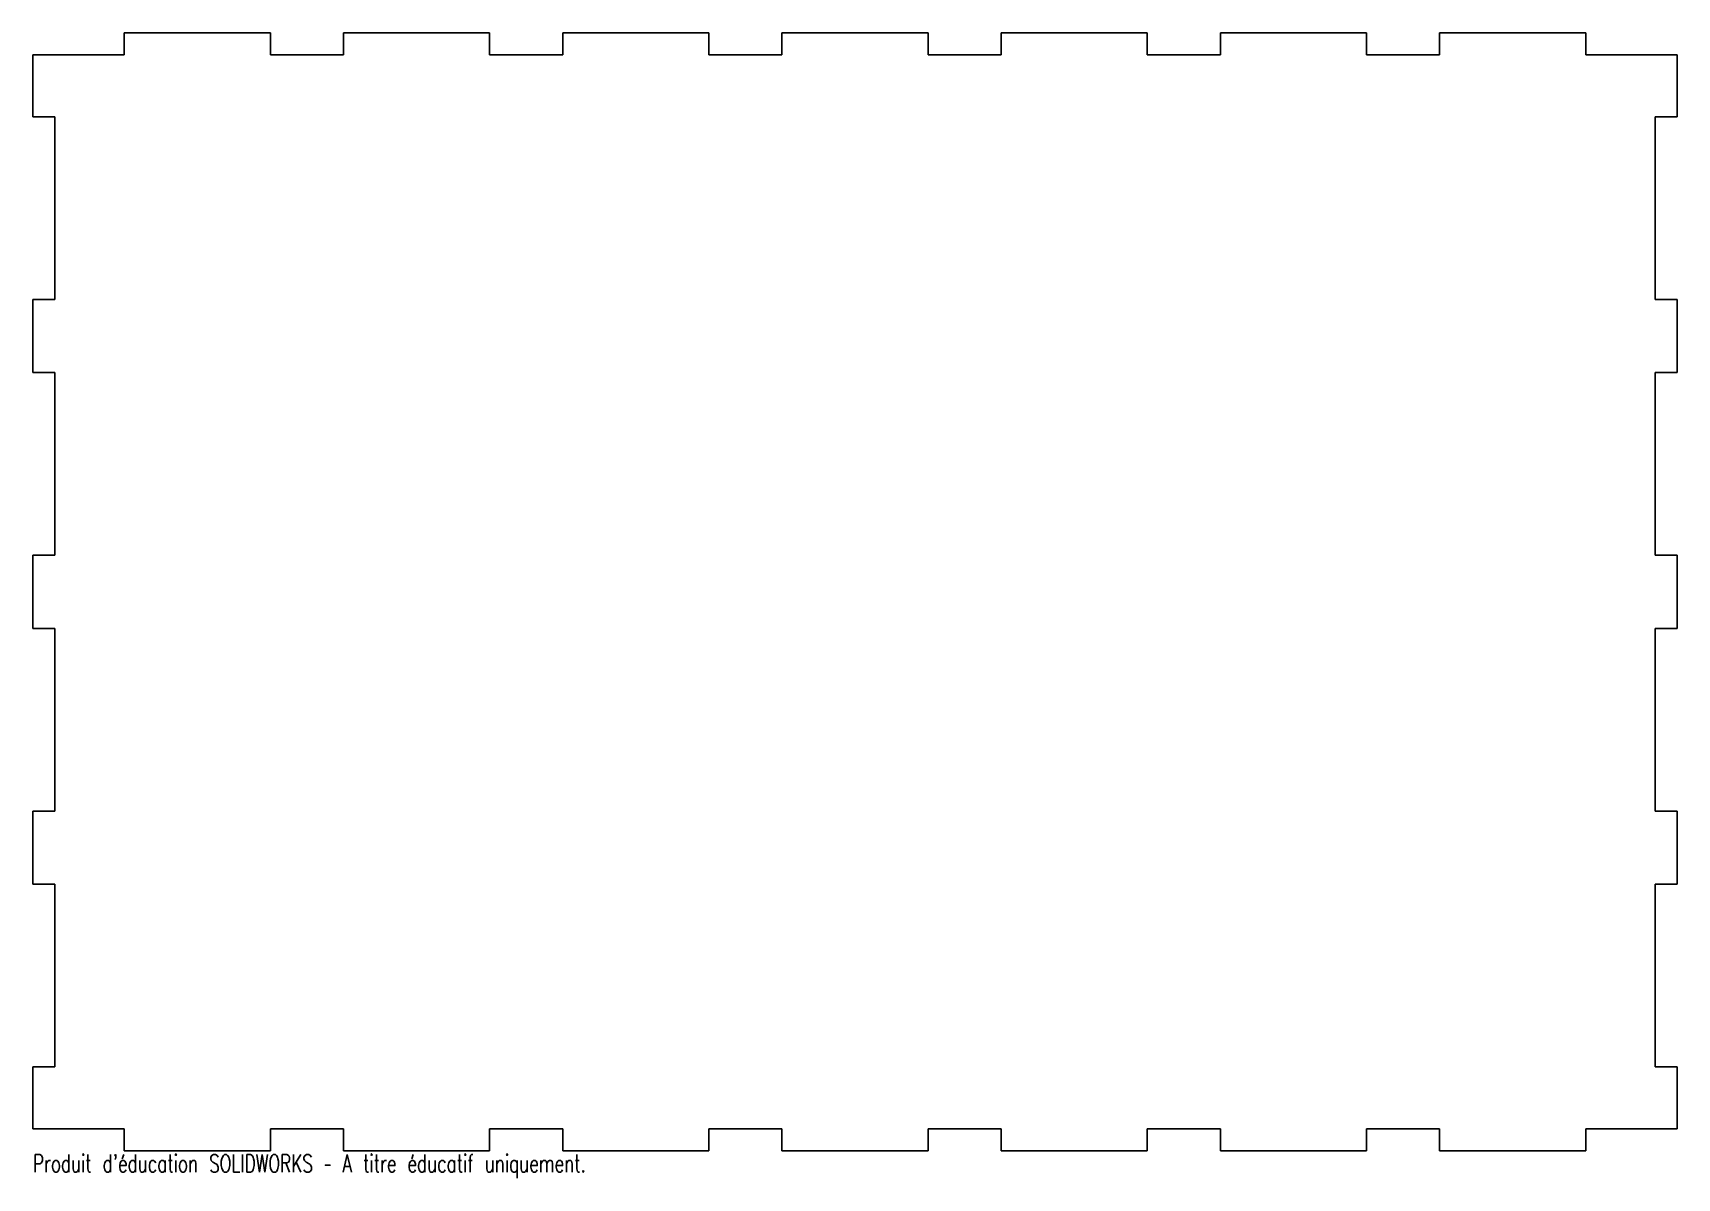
# Model space of a CAD drawing. Header units: millimetres. Extents: x 0 to 450, y -13 to 300.
import ezdxf

# ---------------------------------------------------------------- set-up
doc = ezdxf.new("R2010")
doc.units = ezdxf.units.MM
doc.styles.add('SLDTEXTSTYLE0', font='TXT', dxfattribs={"width": 0.7, "bigfont": 'bigfont'})

msp = doc.modelspace()

# ---------------------------------------------------------------- linework, layer by layer
at = {"color": 7, "linetype": 'Continuous', "lineweight": 25}
for p, q in [((25, 300), (25, 294)), ((65, 300), (25, 300)), ((65, 294), (65, 300)), ((85, 300), (85, 294)), ((125, 300), (85, 300)), ((125, 294), (125, 300)), ((145, 300), (145, 294)), ((185, 300), (145, 300)), ((185, 294), (185, 300)), ((205, 300), (205, 294)), ((245, 300), (205, 300)), ((245, 294), (245, 300)), ((265, 300), (265, 294)), ((305, 300), (265, 300)), ((305, 294), (305, 300)), ((325, 300), (325, 294)), ((365, 300), (325, 300)), ((365, 294), (365, 300)), ((385, 300), (385, 294)), ((425, 300), (385, 300)), ((425, 294), (425, 300)), ((0, 294), (0, 277)), ((25, 294), (0, 294)), ((85, 294), (65, 294)), ((145, 294), (125, 294)), ((205, 294), (185, 294)), ((265, 294), (245, 294)), ((325, 294), (305, 294)), ((385, 294), (365, 294)), ((450, 294), (425, 294)), ((450, 277), (450, 294)), ((0, 277), (6, 277)), ((6, 277), (6, 227)), ((444, 277), (450, 277)), ((444, 227), (444, 277)), ((0, 227), (0, 207)), ((6, 227), (0, 227)), ((450, 227), (444, 227)), ((450, 207), (450, 227)), ((0, 207), (6, 207)), ((6, 207), (6, 157)), ((444, 207), (450, 207)), ((444, 157), (444, 207)), ((0, 157), (0, 137)), ((6, 157), (0, 157)), ((450, 157), (444, 157)), ((450, 137), (450, 157)), ((0, 137), (6, 137)), ((6, 137), (6, 87)), ((444, 137), (450, 137)), ((444, 87), (444, 137)), ((0, 87), (0, 67)), ((6, 87), (0, 87)), ((450, 87), (444, 87)), ((450, 67), (450, 87)), ((0, 67), (6, 67)), ((6, 67), (6, 17)), ((444, 67), (450, 67)), ((444, 17), (444, 67)), ((6, 17), (0, 17)), ((0, 17), (0, 0)), ((450, 17), (444, 17)), ((450, 0), (450, 17)), ((0, 0), (25, 0)), ((25, 0), (25, -6)), ((65, 0), (85, 0)), ((65, -6), (65, 0)), ((85, 0), (85, -6)), ((125, 0), (145, 0)), ((125, -6), (125, 0)), ((145, 0), (145, -6)), ((185, 0), (205, 0)), ((185, -6), (185, 0)), ((205, 0), (205, -6)), ((245, 0), (265, 0)), ((245, -6), (245, 0)), ((265, 0), (265, -6)), ((305, 0), (325, 0)), ((305, -6), (305, 0)), ((325, 0), (325, -6)), ((365, 0), (385, 0)), ((365, -6), (365, 0)), ((385, 0), (385, -6)), ((425, 0), (450, 0)), ((425, -6), (425, 0)), ((25, -6), (65, -6)), ((85, -6), (125, -6)), ((145, -6), (185, -6)), ((205, -6), (245, -6)), ((265, -6), (305, -6)), ((325, -6), (365, -6)), ((385, -6), (425, -6))]:
    msp.add_line(p, q, dxfattribs=at)

# ---------------------------------------------------------------- texts
at = {"color": 7, "linetype": 'Continuous', "insert": (0, -7.02), "char_height": 4.8336, "attachment_point": 1, "style": 'SLDTEXTSTYLE0'}
msp.add_mtext("Produit d'éducation SOLIDWORKS – A titre éducatif uniquement.", dxfattribs=at)

doc.saveas('drawing.dxf')
